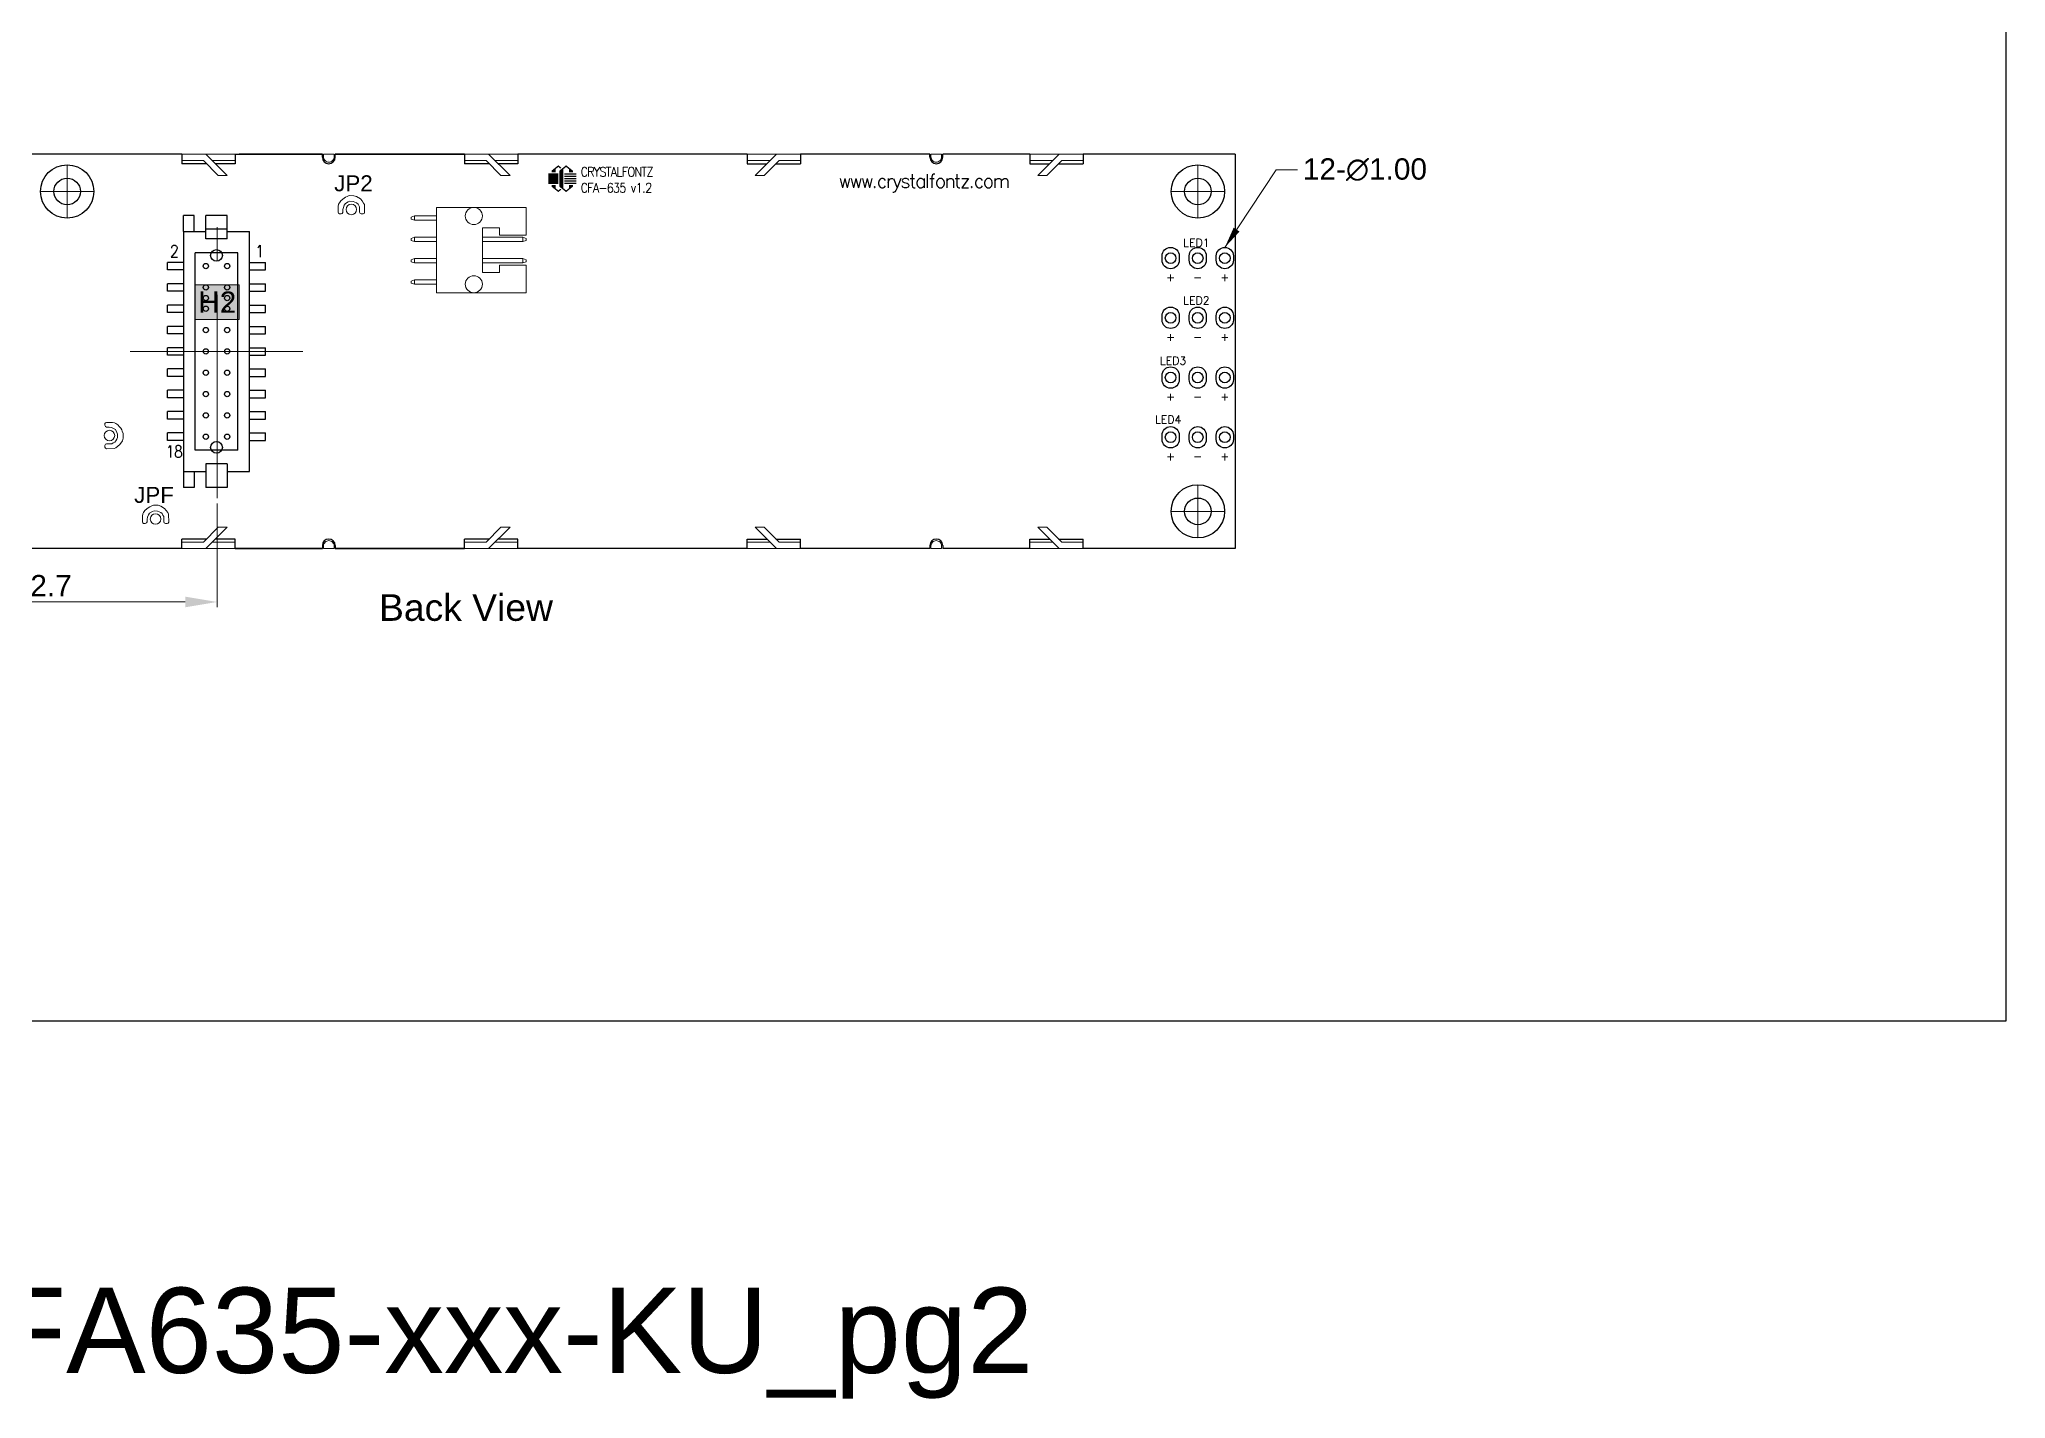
# Model space of a CAD drawing. Extents: x 365 to 1637, y -92 to 444.
# Drawn here: x 1122.4 to 1306.7, y 188.8 to 316.3 of the extents above; entities that cross this region are included whole.
import ezdxf

# ---------------------------------------------------------------- set-up
doc = ezdxf.new("R2010")
doc.units = 0
doc.linetypes.add('CENTER2', pattern=[28.575, 19.05, -3.175, 3.175, -3.175])
doc.layers.get('DEFPOINTS').update_dxf_attribs({"color": 252, "linetype": 'CONTINUOUS'})
for name, color, linetype, lineweight in [('-Dim_mm', 5, 'CONTINUOUS', 13), ('-Text', 7, 'CONTINUOUS', 9), ('BEZEL', 7, 'CONTINUOUS', 18), ('CENTER', 1, 'CENTER2', 9), ('USB', 253, 'CONTINUOUS', 0)]:
    doc.layers.add(name, color=color, linetype=linetype, lineweight=lineweight)
doc.layers.add('OBJ', color=7, linetype='CONTINUOUS')
doc.layers.add('PCB', color=94, linetype='CONTINUOUS')
doc.layers.add('VIEWPORT', color=8, linetype='CONTINUOUS', plot=False)
doc.styles.add('MOBack', font='simplex8.shx', dxfattribs={"height": 2.5})
doc.styles.get("Standard").update_dxf_attribs({"font": 'arial.ttf'})
doc.styles.add('STYLE1', font='arial.ttf')
doc.dimstyles.new('Cfontz_mm', dxfattribs={"dimtxt": 2, "dimasz": 2, "dimexe": 0.5, "dimexo": 0.5, "dimgap": 0.5, "dimtad": 1, "dimzin": 4, "dimdsep": 46, "dimtxsty": 'STYLE1', "dimcen": 2.5, "dimclrd": 256, "dimclre": 256, "dimclrt": 256, "dimadec": 0, "dimazin": 0, "dimtp": 0.5, "dimtm": 0.5, "dimtfac": 1, "dimtmove": 0, "dimatfit": 1, "dimfxl": 0, "dimtolj": 1, "dimtzin": 0, "dimlwd": -1, "dimlwe": -1, "dimarcsym": 0})
doc.dimstyles.new('LO_mm', dxfattribs={"dimtxt": 2.6666, "dimasz": 3, "dimexe": 0.5, "dimexo": 0.5, "dimgap": 0.5, "dimtad": 1, "dimzin": 4, "dimdsep": 46, "dimtxsty": 'STYLE1', "dimcen": -2.5, "dimclrd": 256, "dimclre": 256, "dimclrt": 256, "dimadec": 0, "dimazin": 0, "dimtp": 0.5, "dimtm": 0.5, "dimtfac": 1, "dimtmove": 0, "dimatfit": 1, "dimfxl": 0, "dimtolj": 1, "dimtzin": 0, "dimlwd": -1, "dimlwe": -1, "dimarcsym": 0})

# ---------------------------------------------------------------- blocks, each defined once
blk = doc.blocks.new('*D171')
at = {"layer": '-Dim_mm', "transparency": 16777216}
for p, q in [((1106.36, 273.75), (1106.36, 263)), ((1139.06, 272.75), (1139.06, 263)), ((1136.06, 263.5), (1109.36, 263.5))]:
    blk.add_line(p, q, dxfattribs=at)
for points in [[(1109.36, 264), (1109.36, 263), (1106.36, 263.5)], [(1136.06, 264), (1136.06, 263), (1139.06, 263.5)]]:
    blk.add_solid(points, dxfattribs=at)
at = {"layer": 'DEFPOINTS', "color": 0, "transparency": 16777216}
for p in [(1106.36, 274.25), (1139.06, 273.25), (1106.36, 263.5)]:
    blk.add_point(p, dxfattribs=at)
at = {"layer": '-Dim_mm', "transparency": 16777216, "insert": (1122.71, 265.02), "char_height": 2, "attachment_point": 5, "style": 'STYLE1'}
blk.add_mtext('\\A1;32.7', dxfattribs=at)

msp = doc.modelspace()

# ---------------------------------------------------------------- hatches: boundary and pattern name
at = {"layer": '-Text'}
msp.add_hatch(color=9, dxfattribs=at).paths.add_polyline_path([(1136.991, 293.239), (1141.133, 293.239), (1141.133, 290.002), (1136.991, 290.002)])

# ---------------------------------------------------------------- linework, layer by layer
at = {"layer": '-Text', "color": 251}
msp.add_lwpolyline([(1136.991, 293.239), (1141.133, 293.239), (1141.133, 290.002), (1136.991, 290.002)], close=True, dxfattribs=at)
at = {"layer": 'BEZEL'}
for p, q in [((1140.748, 305.502), (1135.748, 305.502)), ((1137.763, 304.902), (1135.748, 304.902)), ((1137.763, 304.902), (1139.163, 303.502)), ((1138.011, 305.502), (1140.012, 303.502)), ((1140.748, 304.902), (1138.611, 304.902)), ((1149.523, 304.902), (1149.523, 304.902)), ((1167.248, 305.502), (1162.248, 305.502)), ((1164.263, 304.902), (1162.248, 304.902)), ((1164.263, 304.902), (1165.663, 303.502)), ((1164.511, 305.502), (1166.512, 303.502)), ((1167.248, 304.902), (1165.111, 304.902)), ((1188.748, 305.502), (1193.748, 305.502)), ((1188.748, 304.902), (1190.884, 304.902)), ((1191.484, 305.502), (1189.484, 303.502)), ((1191.733, 304.902), (1190.332, 303.502)), ((1191.733, 304.902), (1193.748, 304.902)), ((1215.248, 305.502), (1220.248, 305.502)), ((1215.248, 304.902), (1217.384, 304.902)), ((1217.984, 305.502), (1215.984, 303.502)), ((1218.233, 304.902), (1216.832, 303.502)), ((1218.233, 304.902), (1220.248, 304.902)), ((1139.163, 303.502), (1140.012, 303.502)), ((1165.663, 303.502), (1166.512, 303.502)), ((1190.332, 303.502), (1189.484, 303.502)), ((1216.832, 303.502), (1215.984, 303.502)), ((1137.763, 269.102), (1139.163, 270.503)), ((1138.011, 268.502), (1140.012, 270.503)), ((1139.163, 270.503), (1140.012, 270.503)), ((1164.263, 269.102), (1165.663, 270.503)), ((1164.511, 268.502), (1166.512, 270.503)), ((1165.663, 270.503), (1166.512, 270.503)), ((1190.332, 270.503), (1189.484, 270.503)), ((1191.484, 268.502), (1189.484, 270.503)), ((1191.733, 269.102), (1190.332, 270.503)), ((1216.832, 270.503), (1215.984, 270.503)), ((1217.984, 268.502), (1215.984, 270.503)), ((1218.233, 269.102), (1216.832, 270.503)), ((1137.763, 269.102), (1135.748, 269.102)), ((1140.748, 268.502), (1135.748, 268.502)), ((1140.748, 269.102), (1138.611, 269.102)), ((1164.263, 269.102), (1162.248, 269.102)), ((1167.248, 268.502), (1162.248, 268.502)), ((1167.248, 269.102), (1165.111, 269.102)), ((1188.748, 269.102), (1190.884, 269.102)), ((1188.748, 268.502), (1193.748, 268.502)), ((1191.733, 269.102), (1193.748, 269.102)), ((1215.248, 269.102), (1217.384, 269.102)), ((1215.248, 268.502), (1220.248, 268.502)), ((1218.233, 269.102), (1220.248, 269.102))]:
    msp.add_line(p, q, dxfattribs=at)
for points in [[(1149.023, 305.502), (1149.023, 305.251, 0.4142136), (1149.523, 304.751, 0.4142136), (1150.023, 305.251), (1150.023, 305.502)], [(1205.973, 305.502), (1205.973, 305.251, 0.4142136), (1206.473, 304.751, 0.4142136), (1206.973, 305.251), (1206.973, 305.502)], [(1149.023, 268.502), (1149.023, 268.753, -0.4142136), (1149.523, 269.253, -0.4142136), (1150.023, 268.753), (1150.023, 268.502)], [(1205.973, 268.502), (1205.973, 268.753, -0.4142136), (1206.473, 269.253, -0.4142136), (1206.973, 268.753), (1206.973, 268.502)]]:
    msp.add_lwpolyline(points, format="xyb", close=True, dxfattribs=at)
at = {"layer": 'CENTER'}
for p, q in [((1124.998, 299.502), (1124.998, 304.502)), ((1230.998, 299.502), (1230.998, 304.502)), ((1122.498, 302.002), (1127.498, 302.002)), ((1139.062, 273.252), (1139.062, 300.752)), ((1228.498, 302.002), (1233.498, 302.002)), ((1130.898, 287.002), (1147.098, 287.002)), ((1230.998, 269.502), (1230.998, 274.502)), ((1228.498, 272.002), (1233.498, 272.002))]:
    msp.add_line(p, q, dxfattribs=at)
at = {"layer": 'OBJ'}
for p, q in [((1136.898, 299.752), (1135.898, 299.752)), ((1135.898, 298.252), (1135.898, 299.752)), ((1136.898, 298.252), (1136.898, 299.752))]:
    msp.add_line(p, q, dxfattribs=at)
at = {"layer": 'OBJ', "ltscale": 0.1}
for p, q in [((1137.998, 297.56), (1137.998, 299.752)), ((1139.998, 299.752), (1137.998, 299.752)), ((1139.998, 297.56), (1139.998, 299.752)), ((1135.898, 298.252), (1135.898, 275.752)), ((1135.898, 298.252), (1137.998, 298.252)), ((1139.998, 298.451), (1137.998, 298.451)), ((1139.998, 297.56), (1137.998, 297.56)), ((1139.998, 298.252), (1142.098, 298.252)), ((1142.098, 275.752), (1142.098, 298.252)), ((1135.898, 295.352), (1134.398, 295.352)), ((1134.398, 294.652), (1134.398, 295.352)), ((1136.998, 277.752), (1136.998, 296.252)), ((1140.998, 296.252), (1136.998, 296.252)), ((1140.998, 277.752), (1140.998, 296.252)), ((1142.098, 295.352), (1143.598, 295.352)), ((1143.598, 294.652), (1143.598, 295.352)), ((1135.898, 294.652), (1134.398, 294.652)), ((1135.898, 293.352), (1134.398, 293.352)), ((1134.398, 292.652), (1134.398, 293.352)), ((1142.098, 294.652), (1143.598, 294.652)), ((1142.098, 293.352), (1143.598, 293.352)), ((1143.598, 292.652), (1143.598, 293.352)), ((1135.898, 292.652), (1134.398, 292.652)), ((1135.898, 291.352), (1134.398, 291.352)), ((1134.398, 290.652), (1134.398, 291.352)), ((1142.098, 292.652), (1143.598, 292.652)), ((1142.098, 291.352), (1143.598, 291.352)), ((1143.598, 290.652), (1143.598, 291.352)), ((1135.898, 290.652), (1134.398, 290.652)), ((1142.098, 290.652), (1143.598, 290.652)), ((1135.898, 289.352), (1134.398, 289.352)), ((1134.398, 288.652), (1134.398, 289.352)), ((1135.898, 288.652), (1134.398, 288.652)), ((1142.098, 289.352), (1143.598, 289.352)), ((1142.098, 288.652), (1143.598, 288.652)), ((1143.598, 288.652), (1143.598, 289.352)), ((1135.898, 287.352), (1134.398, 287.352)), ((1134.398, 286.652), (1134.398, 287.352)), ((1135.898, 286.652), (1134.398, 286.652)), ((1142.098, 287.352), (1143.598, 287.352)), ((1142.098, 286.652), (1143.598, 286.652)), ((1143.598, 286.652), (1143.598, 287.352)), ((1135.898, 285.352), (1134.398, 285.352)), ((1134.398, 284.652), (1134.398, 285.352)), ((1135.898, 284.652), (1134.398, 284.652)), ((1142.098, 285.352), (1143.598, 285.352)), ((1142.098, 284.652), (1143.598, 284.652)), ((1143.598, 284.652), (1143.598, 285.352)), ((1135.898, 283.352), (1134.398, 283.352)), ((1134.398, 282.652), (1134.398, 283.352)), ((1135.898, 282.652), (1134.398, 282.652)), ((1142.098, 283.352), (1143.598, 283.352)), ((1142.098, 282.652), (1143.598, 282.652)), ((1143.598, 282.652), (1143.598, 283.352)), ((1135.898, 281.352), (1134.398, 281.352)), ((1134.398, 280.652), (1134.398, 281.352)), ((1135.898, 280.652), (1134.398, 280.652)), ((1142.098, 281.352), (1143.598, 281.352)), ((1142.098, 280.652), (1143.598, 280.652)), ((1143.598, 280.652), (1143.598, 281.352)), ((1135.898, 279.352), (1134.398, 279.352)), ((1134.398, 278.652), (1134.398, 279.352)), ((1135.898, 278.652), (1134.398, 278.652)), ((1142.098, 279.352), (1143.598, 279.352)), ((1142.098, 278.652), (1143.598, 278.652)), ((1143.598, 278.652), (1143.598, 279.352)), ((1140.998, 277.752), (1136.998, 277.752)), ((1135.898, 275.752), (1135.898, 274.252)), ((1135.898, 275.752), (1137.998, 275.752)), ((1136.898, 275.752), (1136.898, 274.252)), ((1137.998, 276.444), (1137.998, 274.252)), ((1139.998, 276.444), (1137.998, 276.444)), ((1139.998, 276.444), (1139.998, 274.252)), ((1139.998, 275.752), (1142.098, 275.752)), ((1136.898, 274.252), (1135.898, 274.252)), ((1139.998, 274.252), (1137.998, 274.252))]:
    msp.add_line(p, q, dxfattribs=at)
at = {"layer": 'OBJ', "linetype": 'Continuous', "lineweight": 0, "flags": 128}
for points in [[(1150.401, 300.06), (1150.401, 300.604), (1150.441, 300.796), (1150.521, 300.936), (1150.645, 301.112), (1150.833, 301.281), (1150.953, 301.385), (1151.093, 301.473), (1151.237, 301.521), (1151.449, 301.609), (1151.886, 301.605), (1152.122, 301.533), (1152.49, 301.301), (1152.646, 301.125), (1152.786, 300.92), (1152.858, 300.768), (1152.87, 300.04), (1152.826, 299.947), (1152.734, 299.899), (1152.562, 299.895), (1152.454, 299.951), (1152.406, 300.056), (1152.41, 300.556), (1152.334, 300.672), (1152.262, 300.824), (1152.122, 300.932), (1151.97, 301.008), (1151.817, 301.064), (1151.501, 301.08), (1151.345, 301.024), (1151.081, 300.876), (1150.965, 300.716), (1150.889, 300.504), (1150.853, 300.312), (1150.853, 300.044), (1150.785, 299.951), (1150.673, 299.891), (1150.513, 299.903), (1150.437, 299.96), (1150.401, 300.048)], [(1128.697, 280.349), (1129.241, 280.349), (1129.434, 280.309), (1129.574, 280.229), (1129.75, 280.105), (1129.918, 279.917), (1130.022, 279.797), (1130.11, 279.657), (1130.158, 279.513), (1130.246, 279.301), (1130.242, 278.864), (1130.17, 278.628), (1129.938, 278.26), (1129.762, 278.104), (1129.558, 277.964), (1129.406, 277.892), (1128.677, 277.88), (1128.585, 277.924), (1128.537, 278.016), (1128.533, 278.188), (1128.589, 278.296), (1128.693, 278.344), (1129.193, 278.34), (1129.309, 278.416), (1129.462, 278.488), (1129.57, 278.628), (1129.646, 278.78), (1129.702, 278.932), (1129.718, 279.249), (1129.662, 279.405), (1129.514, 279.669), (1129.354, 279.785), (1129.141, 279.861), (1128.949, 279.897), (1128.681, 279.897), (1128.589, 279.965), (1128.529, 280.077), (1128.541, 280.237), (1128.597, 280.313), (1128.685, 280.349)], [(1132.045, 271.02), (1132.045, 271.565), (1132.085, 271.757), (1132.165, 271.897), (1132.289, 272.073), (1132.477, 272.241), (1132.597, 272.346), (1132.737, 272.434), (1132.881, 272.482), (1133.094, 272.57), (1133.53, 272.566), (1133.766, 272.494), (1134.134, 272.262), (1134.29, 272.085), (1134.43, 271.881), (1134.502, 271.729), (1134.514, 271), (1134.47, 270.908), (1134.378, 270.86), (1134.206, 270.856), (1134.098, 270.912), (1134.05, 271.016), (1134.054, 271.517), (1133.978, 271.633), (1133.906, 271.785), (1133.766, 271.893), (1133.614, 271.969), (1133.462, 272.025), (1133.146, 272.041), (1132.989, 271.985), (1132.725, 271.837), (1132.609, 271.677), (1132.533, 271.465), (1132.497, 271.273), (1132.497, 271.004), (1132.429, 270.912), (1132.317, 270.852), (1132.157, 270.864), (1132.081, 270.92), (1132.045, 271.008)]]:
    msp.add_lwpolyline(points, dxfattribs=at)
at = {"layer": 'OBJ', "linetype": 'Continuous', "lineweight": 0}
for centre in [(1151.637, 300.32), (1128.957, 279.113), (1133.282, 271.281)]:
    msp.add_circle(centre, 0.494, dxfattribs=at)
at = {"layer": 'OBJ'}
for centre, radius in [((1137.998, 295.002), 0.25), ((1138.998, 296.002), 0.55), ((1139.998, 295.002), 0.25), ((1137.998, 293.002), 0.25), ((1139.998, 293.002), 0.25), ((1137.998, 292.002), 0.25), ((1139.998, 292.002), 0.25)]:
    msp.add_circle(centre, radius, dxfattribs=at)
at = {"layer": 'OBJ', "ltscale": 0.1}
for centre, radius in [((1137.998, 291.002), 0.25), ((1139.998, 291.002), 0.25), ((1137.998, 289.002), 0.25), ((1139.998, 289.002), 0.25), ((1137.998, 287.002), 0.25), ((1139.998, 287.002), 0.25), ((1137.998, 285.002), 0.25), ((1139.998, 285.002), 0.25), ((1137.998, 283.002), 0.25), ((1139.998, 283.002), 0.25), ((1137.998, 281.002), 0.25), ((1139.998, 281.002), 0.25), ((1137.998, 279.002), 0.25), ((1138.998, 278.002), 0.55), ((1139.998, 279.002), 0.25)]:
    msp.add_circle(centre, radius, dxfattribs=at)
at = {"layer": 'OBJ', "color": 255}
for points in [[(1170.411, 303.958), (1171.041, 304.462), (1170.789, 304.099), (1171.041, 304.3)], [(1171.041, 304.3), (1171.231, 304.148), (1171.041, 304.462), (1171.332, 304.228)], [(1171.145, 303.958), (1171.775, 304.462), (1171.523, 304.099), (1171.775, 304.3)], [(1171.775, 304.3), (1171.775, 304.462), (1172.153, 303.998), (1172.405, 303.958)], [(1170.096, 303.706), (1171.05, 303.706), (1170.096, 302.698), (1171.05, 302.698)], [(1170.789, 303.8), (1170.411, 303.8), (1170.789, 304.099), (1170.411, 303.958)], [(1170.411, 302.603), (1170.789, 302.603), (1170.411, 302.446), (1170.789, 302.304)], [(1170.411, 302.446), (1171.041, 301.942), (1170.789, 302.304), (1171.041, 302.103)], [(1171.145, 303.958), (1171.145, 302.446), (1171.523, 304.099), (1171.523, 302.304)], [(1171.145, 302.446), (1171.775, 301.942), (1171.523, 302.304), (1171.775, 302.103)], [(1171.617, 303.58), (1171.617, 303.706), (1172.72, 303.58), (1172.72, 303.706)], [(1171.617, 303.485), (1171.617, 303.359), (1172.72, 303.485), (1172.72, 303.359)], [(1171.617, 303.265), (1171.617, 303.139), (1172.72, 303.265), (1172.72, 303.139)], [(1171.617, 302.918), (1171.617, 303.044), (1172.72, 302.918), (1172.72, 303.044)], [(1171.617, 302.698), (1171.617, 302.824), (1172.72, 302.698), (1172.72, 302.824)], [(1171.775, 301.942), (1171.775, 302.103), (1172.405, 302.446), (1172.153, 302.405)], [(1172.027, 303.8), (1172.027, 304.099), (1172.153, 303.8), (1172.153, 303.998)], [(1172.027, 302.603), (1172.153, 302.603), (1172.027, 302.304), (1172.153, 302.405)], [(1172.153, 303.8), (1172.153, 303.998), (1172.405, 303.8), (1172.405, 303.958)], [(1172.153, 302.603), (1172.153, 302.405), (1172.405, 302.603), (1172.405, 302.446)], [(1171.041, 301.942), (1171.041, 302.103), (1171.332, 302.175), (1171.231, 302.255)]]:
    msp.add_solid(points, dxfattribs=at)
at = {"layer": 'PCB'}
for p, q in [((1135.748, 305.502), (1092.498, 305.502)), ((1140.748, 305.502), (1148.923, 305.502)), ((1148.923, 305.502), (1141.128, 305.502)), ((1148.923, 305.204), (1148.923, 305.502)), ((1150.123, 305.502), (1162.248, 305.502)), ((1162.248, 305.502), (1150.123, 305.502)), ((1150.123, 305.204), (1150.123, 305.502)), ((1188.748, 305.502), (1167.248, 305.502)), ((1205.873, 305.502), (1193.748, 305.502)), ((1205.873, 305.502), (1193.748, 305.502)), ((1205.873, 305.204), (1205.873, 305.502)), ((1215.248, 305.502), (1207.073, 305.502)), ((1215.248, 305.502), (1207.073, 305.502)), ((1207.073, 305.204), (1207.073, 305.502)), ((1234.498, 305.502), (1220.248, 305.502)), ((1234.498, 305.502), (1234.498, 268.502)), ((1135.748, 268.502), (1092.498, 268.502)), ((1140.748, 268.502), (1148.923, 268.502)), ((1148.923, 268.502), (1140.748, 268.502)), ((1148.923, 268.8), (1148.923, 268.502)), ((1150.123, 268.8), (1150.123, 268.502)), ((1150.123, 268.502), (1162.248, 268.502)), ((1162.248, 268.502), (1150.123, 268.502)), ((1188.748, 268.502), (1167.248, 268.502)), ((1205.873, 268.502), (1193.748, 268.502)), ((1205.873, 268.8), (1205.873, 268.502)), ((1207.073, 268.8), (1207.073, 268.502)), ((1215.248, 268.502), (1207.073, 268.502)), ((1234.498, 268.502), (1220.248, 268.502))]:
    msp.add_line(p, q, dxfattribs=at)
at = {"layer": 'PCB', "ltscale": 10}
for p, q in [((1135.748, 305.502), (1135.748, 304.602)), ((1138.063, 304.602), (1135.748, 304.602)), ((1140.748, 304.602), (1138.911, 304.602)), ((1140.748, 305.502), (1140.748, 304.602)), ((1162.248, 305.502), (1162.248, 304.602)), ((1164.563, 304.602), (1162.248, 304.602)), ((1167.248, 304.602), (1165.411, 304.602)), ((1167.248, 305.502), (1167.248, 304.602)), ((1188.748, 305.502), (1188.748, 304.602)), ((1188.748, 304.602), (1190.584, 304.602)), ((1191.433, 304.602), (1193.748, 304.602)), ((1193.748, 305.502), (1193.748, 304.602)), ((1215.248, 305.502), (1215.248, 304.602)), ((1215.248, 304.602), (1217.084, 304.602)), ((1217.933, 304.602), (1220.248, 304.602)), ((1220.248, 305.502), (1220.248, 304.602)), ((1135.748, 268.502), (1135.748, 269.402)), ((1138.063, 269.402), (1135.748, 269.402)), ((1140.748, 269.402), (1138.911, 269.402)), ((1140.748, 268.502), (1140.748, 269.402)), ((1162.248, 268.502), (1162.248, 269.402)), ((1164.563, 269.402), (1162.248, 269.402)), ((1167.248, 269.402), (1165.411, 269.402)), ((1167.248, 268.502), (1167.248, 269.402)), ((1188.748, 269.402), (1190.584, 269.402)), ((1188.748, 268.502), (1188.748, 269.402)), ((1191.433, 269.402), (1193.748, 269.402)), ((1193.748, 268.502), (1193.748, 269.402)), ((1215.248, 268.502), (1215.248, 269.402)), ((1215.248, 269.402), (1217.084, 269.402)), ((1217.933, 269.402), (1220.248, 269.402)), ((1220.248, 268.502), (1220.248, 269.402))]:
    msp.add_line(p, q, dxfattribs=at)
at = {"layer": 'PCB'}
for points in [[(1229.245, 295.552, -1), (1227.645, 295.552), (1227.645, 295.952, -1), (1229.245, 295.952)], [(1231.785, 295.552, -1), (1230.185, 295.552), (1230.185, 295.952, -1), (1231.785, 295.952)], [(1234.325, 295.552, -1), (1232.725, 295.552), (1232.725, 295.952, -1), (1234.325, 295.952)], [(1229.245, 289.952, -1), (1227.645, 289.952), (1227.645, 290.352, -1), (1229.245, 290.352)], [(1231.785, 289.952, -1), (1230.185, 289.952), (1230.185, 290.352, -1), (1231.785, 290.352)], [(1234.325, 289.952, -1), (1232.725, 289.952), (1232.725, 290.352, -1), (1234.325, 290.352)], [(1229.245, 284.352, -1), (1227.645, 284.352), (1227.645, 284.752, -1), (1229.245, 284.752)], [(1231.785, 284.352, -1), (1230.185, 284.352), (1230.185, 284.752, -1), (1231.785, 284.752)], [(1234.325, 284.352, -1), (1232.725, 284.352), (1232.725, 284.752, -1), (1234.325, 284.752)], [(1229.245, 278.752, -1), (1227.645, 278.752), (1227.645, 279.152, -1), (1229.245, 279.152)], [(1231.785, 278.752, -1), (1230.185, 278.752), (1230.185, 279.152, -1), (1231.785, 279.152)], [(1234.325, 278.752, -1), (1232.725, 278.752), (1232.725, 279.152, -1), (1234.325, 279.152)]]:
    msp.add_lwpolyline(points, format="xyb", close=True, dxfattribs=at)
for centre, radius in [((1124.998, 302.002), 2.5), ((1230.998, 302.002), 2.5), ((1124.998, 302.002), 1.25), ((1230.998, 302.002), 1.25), ((1228.445, 295.752), 0.5), ((1230.985, 295.752), 0.5), ((1233.525, 295.752), 0.5), ((1228.445, 290.152), 0.5), ((1230.985, 290.152), 0.5), ((1233.525, 290.152), 0.5), ((1228.445, 284.552), 0.5), ((1230.985, 284.552), 0.5), ((1233.525, 284.552), 0.5), ((1228.445, 278.952), 0.5), ((1230.985, 278.952), 0.5), ((1233.525, 278.952), 0.5), ((1230.998, 272.002), 2.5), ((1230.998, 272.002), 1.25)]:
    msp.add_circle(centre, radius, dxfattribs=at)
for centre, start, end in [((1149.523, 305.204), 180, 0), ((1206.473, 305.204), 180, 0), ((1149.523, 268.8), 0, 180), ((1206.473, 268.8), 0, 180)]:
    msp.add_arc(centre, 0.6, start, end, dxfattribs=at)
at = {"layer": 'USB', "color": 7}
for p, q in [((1168.023, 300.502), (1159.623, 300.502)), ((1159.623, 300.502), (1159.623, 292.502)), ((1168.023, 297.902), (1168.023, 300.502)), ((1157.553, 299.702), (1157.253, 299.598)), ((1157.553, 299.702), (1157.253, 299.598)), ((1157.253, 299.407), (1157.253, 299.598)), ((1157.253, 299.407), (1157.253, 299.598)), ((1157.553, 299.302), (1157.253, 299.407)), ((1157.553, 299.302), (1157.253, 299.407)), ((1159.623, 299.702), (1157.553, 299.702)), ((1157.553, 299.302), (1157.553, 299.702)), ((1159.623, 299.702), (1157.553, 299.702)), ((1157.553, 299.302), (1157.553, 299.702)), ((1159.623, 299.302), (1157.553, 299.302)), ((1159.623, 299.302), (1157.553, 299.302)), ((1157.553, 297.702), (1157.253, 297.598)), ((1157.553, 297.702), (1157.253, 297.598)), ((1157.253, 297.407), (1157.253, 297.598)), ((1157.253, 297.407), (1157.253, 297.598)), ((1157.553, 297.302), (1157.253, 297.407)), ((1157.553, 297.302), (1157.253, 297.407)), ((1159.623, 297.702), (1157.553, 297.702)), ((1157.553, 297.302), (1157.553, 297.702)), ((1159.623, 297.702), (1157.553, 297.702)), ((1157.553, 297.302), (1157.553, 297.702)), ((1159.623, 297.302), (1157.553, 297.302)), ((1159.623, 297.302), (1157.553, 297.302)), ((1163.923, 294.402), (1163.923, 298.602)), ((1163.923, 298.602), (1165.523, 298.602)), ((1167.723, 297.702), (1163.923, 297.702)), ((1167.723, 297.702), (1163.923, 297.702)), ((1167.723, 297.302), (1163.923, 297.302)), ((1167.723, 297.302), (1163.923, 297.302)), ((1165.523, 298.602), (1165.523, 297.902)), ((1165.523, 297.902), (1168.023, 297.902)), ((1167.723, 297.702), (1168.023, 297.598)), ((1167.723, 297.302), (1167.723, 297.702)), ((1167.723, 297.702), (1168.023, 297.598)), ((1167.723, 297.302), (1167.723, 297.702)), ((1167.723, 297.302), (1168.023, 297.407)), ((1167.723, 297.302), (1168.023, 297.407)), ((1168.023, 297.407), (1168.023, 297.598)), ((1168.023, 297.407), (1168.023, 297.598)), ((1157.553, 295.702), (1157.253, 295.598)), ((1157.553, 295.702), (1157.253, 295.598)), ((1157.253, 295.407), (1157.253, 295.598)), ((1157.253, 295.407), (1157.253, 295.598)), ((1157.553, 295.302), (1157.253, 295.407)), ((1157.553, 295.302), (1157.253, 295.407)), ((1157.553, 295.302), (1157.553, 295.702)), ((1159.623, 295.702), (1157.553, 295.702)), ((1157.553, 295.302), (1157.553, 295.702)), ((1159.623, 295.702), (1157.553, 295.702)), ((1159.623, 295.302), (1157.553, 295.302)), ((1159.623, 295.302), (1157.553, 295.302)), ((1167.723, 295.702), (1163.923, 295.702)), ((1167.723, 295.702), (1163.923, 295.702)), ((1167.723, 295.302), (1163.923, 295.302)), ((1167.723, 295.302), (1163.923, 295.302)), ((1168.023, 295.102), (1165.523, 295.102)), ((1165.523, 295.102), (1165.523, 294.402)), ((1167.723, 295.302), (1167.723, 295.702)), ((1167.723, 295.702), (1168.023, 295.598)), ((1167.723, 295.302), (1167.723, 295.702)), ((1167.723, 295.702), (1168.023, 295.598)), ((1167.723, 295.302), (1168.023, 295.407)), ((1167.723, 295.302), (1168.023, 295.407)), ((1168.023, 295.407), (1168.023, 295.598)), ((1168.023, 295.407), (1168.023, 295.598)), ((1168.023, 292.502), (1168.023, 295.102)), ((1157.553, 293.702), (1157.253, 293.598)), ((1157.553, 293.702), (1157.253, 293.598)), ((1157.253, 293.407), (1157.253, 293.598)), ((1157.253, 293.407), (1157.253, 293.598)), ((1157.553, 293.302), (1157.253, 293.407)), ((1157.553, 293.302), (1157.253, 293.407)), ((1157.553, 293.302), (1157.553, 293.702)), ((1159.623, 293.702), (1157.553, 293.702)), ((1157.553, 293.302), (1157.553, 293.702)), ((1159.623, 293.702), (1157.553, 293.702)), ((1159.623, 293.302), (1157.553, 293.302)), ((1159.623, 293.302), (1157.553, 293.302)), ((1165.523, 294.402), (1163.923, 294.402)), ((1159.623, 292.502), (1168.023, 292.502))]:
    msp.add_line(p, q, dxfattribs=at)
for centre in [(1163.123, 299.702), (1163.123, 293.302)]:
    msp.add_circle(centre, 0.8, dxfattribs=at)
at = {"layer": 'VIEWPORT'}
msp.add_lwpolyline([(1026.216, 443.763), (1306.726, 443.763), (1306.726, 224.194), (1026.216, 224.194)], close=True, dxfattribs=at)

# ---------------------------------------------------------------- texts
at = {"layer": '-Dim_mm', "insert": (1240.838, 304.045), "char_height": 2, "attachment_point": 4}
msp.add_mtext('\\A1;12-∅1.00', dxfattribs=at)
at = {"layer": '-Text', "style": 'STYLE1'}
for s, height, p in [('JP2', 1.5, (1150.032, 302.018)), ('JPF', 1.5, (1131.279, 272.798)), ('Back View', 2.5, (1154.233, 261.732))]:
    msp.add_text(s, height=height, dxfattribs=at).set_placement(p)
at = {"layer": '-Text', "lineweight": 5, "style": 'MOBack'}
for s, insert, char_height, width, attachment_point in [('{\\W0.85;\\T0.9;CRYSTALFONTZ\\PCFA-635 v1.2}', (1173.132, 303.092), 0.9, 8.67604, 4), ('{\\T0.85;www.crystalfontz.com}', (1205.225, 302.77), 1.3, 21.31388, 5), ('{\\W0.85;\\T0.95;2}', (1134.639, 296.965), 1.125, 0.62442, 1), ('{\\W0.85;\\T0.95;1}', (1142.626, 296.965), 1.125, 0.62442, 1), ('LED1', (1230.857, 296.817), 0.75, 2.96313, 8), ('+', (1228.445, 294.335), 0.75, 1.1472, 2), ('-', (1230.985, 294.335), 0.75, 1.1472, 2), ('+', (1233.525, 294.335), 0.75, 1.1472, 2), ('LED2', (1230.857, 291.408), 0.75, 2.96313, 8), ('+', (1228.445, 288.735), 0.75, 1.1472, 2), ('-', (1230.985, 288.735), 0.75, 1.1472, 2), ('+', (1233.525, 288.735), 0.75, 1.1472, 2), ('LED3', (1228.671, 285.756), 0.75, 2.96313, 8), ('+', (1228.445, 283.135), 0.75, 1.1472, 2), ('-', (1230.985, 283.135), 0.75, 1.1472, 2), ('+', (1233.525, 283.135), 0.75, 1.1472, 2), ('LED4', (1226.976, 280.62), 0.75, 1.1472, 4), ('{\\W0.85;\\T0.95;18}', (1134.241, 278.18), 1.125, 0.62442, 1), ('+', (1228.445, 277.535), 0.75, 1.1472, 2), ('-', (1230.985, 277.535), 0.75, 1.1472, 2), ('+', (1233.525, 277.535), 0.75, 1.1472, 2)]:
    msp.add_mtext(s, dxfattribs=dict(at, insert=insert, char_height=char_height, width=width, attachment_point=attachment_point))
at = {"layer": '-Text', "insert": (1139.062, 291.621), "char_height": 2, "width": 2.40443, "attachment_point": 5, "style": 'STYLE1'}
msp.add_mtext('H2', dxfattribs=at)
at = {"layer": 'DEFPOINTS', "insert": (1162.795, 199.194), "char_height": 8, "width": 116.96682, "attachment_point": 2}
msp.add_mtext('CFA635-xxx-KU_pg2', dxfattribs=at)

# ---------------------------------------------------------------- dimensions: what is measured, and where the dimension line sits
at = {"layer": '-Dim_mm'}
dim = msp.add_linear_dim(base=(1106.362, 263.502), p1=(1139.062, 273.252), p2=(1106.362, 274.252), angle=180, dimstyle='LO_mm', override={"dimtxt": 2, "dimdec": 1}, dxfattribs=at)
dim.commit()
dim.dimension.update_dxf_attribs({"geometry": '*D171', "text_midpoint": (1122.712, 265.024)})

# ---------------------------------------------------------------- leaders
at = {"layer": '-Dim_mm', "annotation_type": 0, "has_hookline": 1, "hookline_direction": 0, "text_width": 11.211}
msp.add_leader([(1233.525, 296.752), (1238.338, 304.045), (1240.338, 304.045)], dimstyle='Cfontz_mm', override={"dimgap": 0.5, "dimtad": 0}, dxfattribs=at)

doc.saveas('drawing.dxf')
